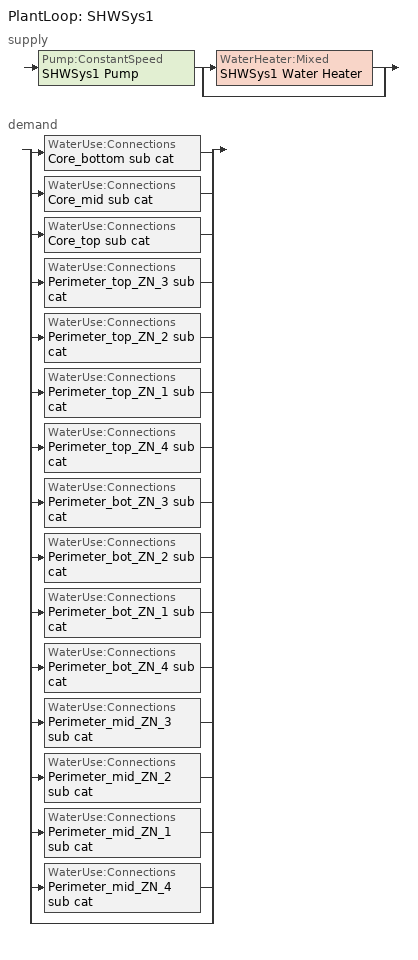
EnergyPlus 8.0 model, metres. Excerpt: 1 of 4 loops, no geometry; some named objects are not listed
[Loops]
PlantLoop 'SHWSys1'
 supply: Pump:ConstantSpeed 'SHWSys1 Pump' > split
  | WaterHeater:Mixed 'SHWSys1 Water Heater'
  | bypass
 demand: split
  | WaterUse:Connections 'Core_bottom sub cat'
  | WaterUse:Connections 'Core_mid sub cat'
  | WaterUse:Connections 'Core_top sub cat'
  | WaterUse:Connections 'Perimeter_top_ZN_3 sub cat'
  | WaterUse:Connections 'Perimeter_top_ZN_2 sub cat'
  | WaterUse:Connections 'Perimeter_top_ZN_1 sub cat'
  | WaterUse:Connections 'Perimeter_top_ZN_4 sub cat'
  | WaterUse:Connections 'Perimeter_bot_ZN_3 sub cat'
  | WaterUse:Connections 'Perimeter_bot_ZN_2 sub cat'
  | WaterUse:Connections 'Perimeter_bot_ZN_1 sub cat'
  | WaterUse:Connections 'Perimeter_bot_ZN_4 sub cat'
  | WaterUse:Connections 'Perimeter_mid_ZN_3 sub cat'
  | WaterUse:Connections 'Perimeter_mid_ZN_2 sub cat'
  | WaterUse:Connections 'Perimeter_mid_ZN_1 sub cat'
  | WaterUse:Connections 'Perimeter_mid_ZN_4 sub cat'
  | bypass
[Sizing:Plant]
SHWSys1: Loop Type=Heating; Design Loop Exit Temperature {C} !- this is changed from 48.9 to 60 to fix the warning message.=60; Loop Design Temperature Difference {deltaC}=5
[PlantLoop]
SHWSys1: Fluid Type=WATER; Plant Equipment Operation Scheme=SHWSys1 Loop Operation Scheme List; Maximum Loop Temperature {C} !- this is changed from 48.9 to 60 to fix the warning message.=60; Minimum Loop Temperature {C}=10; Maximum Loop Flow Rate {m3/s}=AUTOSIZE; Minimum Loop Flow Rate {m3/s}=0; Plant Loop Volume {m3}=AUTOSIZE; Load Distribution Scheme=Optimal
[PlantEquipmentOperationSchemes]
SHWSys1 Loop Operation Scheme List: Control Scheme 1=SHWSys1 Operation Scheme; Control Scheme 1 Schedule=PlantOnSched
[PlantEquipmentOperation:HeatingLoad]
SHWSys1 Operation Scheme: Load Range 1 Lower Limit {W}=0; Load Range 1 Upper Limit {W}=1000000000000000; Range 1 Equipment List=SHWSys1 Equipment List
[PlantEquipmentList]
SHWSys1 Equipment List: SHWSys1 Water Heater
[SetpointManager:Scheduled]
SHWSys1 Loop Setpoint Manager: Control Variable=Temperature; Schedule=SHWSys1-Loop-Temp-Schedule; Setpoint Node or NodeList=SHWSys1 Supply Outlet Node
[WaterHeater:Mixed]
SHWSys1 Water Heater: Tank Volume {m3}=0.378541; Setpoint Temperature Schedule=SHWSys1 Water Heater Setpoint Temperature Schedule; Deadband Temperature Difference {deltaC}=2; Maximum Temperature Limit {C}=82.2222; Heater Control Type=Cycle; Heater Maximum Capacity {W}=29307.11; Heater Fuel Type=NATURALGAS; Heater Thermal Efficiency=0.80804; Off Cycle Parasitic Fuel Consumption Rate {W} (SWH Enhancement) August 31, 2012 Specify pipe loss for both Off and On cycle parasitic=2003.43; Off Cycle Parasitic Fuel Type=NATURALGAS; Off Cycle Parasitic Heat Fraction to Tank=0.8; On Cycle Parasitic Fuel Consumption Rate {W} (SWH Enhancement) July 26, 2012 Changed from blank to 4091 btu/h (1199 W) to model pipe losses=2003.43; On Cycle Parasitic Fuel Type=NATURALGAS; Ambient Temperature Indicator=zone; Ambient Temperature Zone=CORE_BOTTOM; Off Cycle Loss Coefficient to Ambient Temperature {W/K}=7.56156; On Cycle Loss Coefficient to Ambient Temperature {W/K}=7.56156; Use Side Effectiveness=1; Source Side Effectiveness=1; Use Side Design Flow Rate {m3/s}=AUTOSIZE; Source Side Design Flow Rate {m3/s}=AUTOSIZE; Indirect Water Heating Recovery Time {hr}=1.5
[Pump:ConstantSpeed]
SHWSys1 Pump: Rated Flow Rate {m3/s}=autosize; Rated Pump Head {Pa}=29891; Rated Power Consumption {W}=AUTOSIZE; Motor Efficiency=0.3; Fraction of Motor Inefficiencies to Fluid Stream=0; Pump Control Type=Intermittent
[WaterUse:Equipment] Peak Flow Rate {m3/s}=3.57511e-06; Flow Rate Fraction Schedule=BLDG_SWH_SCH
Name | Target Temperature Schedule | Hot Water Supply Temperature Schedule | Zone | Sensible Fraction Schedule | Latent Fraction Schedule
Core_bottom sub cat | Core_bottom sub cat Temp Sched | Core_bottom sub catHot Supply Temp Sched | Core_bottom | Core_bottom sub cat Sensible fract sched | Core_bottom sub cat Latent fract sched
Core_mid sub cat | Core_mid sub cat Temp Sched | Core_mid sub catHot Supply Temp Sched | Core_mid | Core_mid sub cat Sensible fract sched | Core_mid sub cat Latent fract sched
Core_top sub cat | Core_top sub cat Temp Sched | Core_top sub catHot Supply Temp Sched | Core_top | Core_top sub cat Sensible fract sched | Core_top sub cat Latent fract sched
Perimeter_top_ZN_3 sub cat | Perimeter_top_ZN_3 sub cat Temp Sched | Perimeter_top_ZN_3 sub catHot Supply Temp Sched | Perimeter_top_ZN_3 | Perimeter_top_ZN_3 sub cat Sensible fract sched | Perimeter_top_ZN_3 sub cat Latent fract sched
Perimeter_top_ZN_2 sub cat | Perimeter_top_ZN_2 sub cat Temp Sched | Perimeter_top_ZN_2 sub catHot Supply Temp Sched | Perimeter_top_ZN_2 | Perimeter_top_ZN_2 sub cat Sensible fract sched | Perimeter_top_ZN_2 sub cat Latent fract sched
Perimeter_top_ZN_1 sub cat | Perimeter_top_ZN_1 sub cat Temp Sched | Perimeter_top_ZN_1 sub catHot Supply Temp Sched | Perimeter_top_ZN_1 | Perimeter_top_ZN_1 sub cat Sensible fract sched | Perimeter_top_ZN_1 sub cat Latent fract sched
Perimeter_top_ZN_4 sub cat | Perimeter_top_ZN_4 sub cat Temp Sched | Perimeter_top_ZN_4 sub catHot Supply Temp Sched | Perimeter_top_ZN_4 | Perimeter_top_ZN_4 sub cat Sensible fract sched | Perimeter_top_ZN_4 sub cat Latent fract sched
Perimeter_bot_ZN_3 sub cat | Perimeter_bot_ZN_3 sub cat Temp Sched | Perimeter_bot_ZN_3 sub catHot Supply Temp Sched | Perimeter_bot_ZN_3 | Perimeter_bot_ZN_3 sub cat Sensible fract sched | Perimeter_bot_ZN_3 sub cat Latent fract sched
Perimeter_bot_ZN_2 sub cat | Perimeter_bot_ZN_2 sub cat Temp Sched | Perimeter_bot_ZN_2 sub catHot Supply Temp Sched | Perimeter_bot_ZN_2 | Perimeter_bot_ZN_2 sub cat Sensible fract sched | Perimeter_bot_ZN_2 sub cat Latent fract sched
Perimeter_bot_ZN_1 sub cat | Perimeter_bot_ZN_1 sub cat Temp Sched | Perimeter_bot_ZN_1 sub catHot Supply Temp Sched | Perimeter_bot_ZN_1 | Perimeter_bot_ZN_1 sub cat Sensible fract sched | Perimeter_bot_ZN_1 sub cat Latent fract sched
Perimeter_bot_ZN_4 sub cat | Perimeter_bot_ZN_4 sub cat Temp Sched | Perimeter_bot_ZN_4 sub catHot Supply Temp Sched | Perimeter_bot_ZN_4 | Perimeter_bot_ZN_4 sub cat Sensible fract sched | Perimeter_bot_ZN_4 sub cat Latent fract sched
Perimeter_mid_ZN_3 sub cat | Perimeter_mid_ZN_3 sub cat Temp Sched | Perimeter_mid_ZN_3 sub catHot Supply Temp Sched | Perimeter_mid_ZN_3 | Perimeter_mid_ZN_3 sub cat Sensible fract sched | Perimeter_mid_ZN_3 sub cat Latent fract sched
Perimeter_mid_ZN_2 sub cat | Perimeter_mid_ZN_2 sub cat Temp Sched | Perimeter_mid_ZN_2 sub catHot Supply Temp Sched | Perimeter_mid_ZN_2 | Perimeter_mid_ZN_2 sub cat Sensible fract sched | Perimeter_mid_ZN_2 sub cat Latent fract sched
Perimeter_mid_ZN_1 sub cat | Perimeter_mid_ZN_1 sub cat Temp Sched | Perimeter_mid_ZN_1 sub catHot Supply Temp Sched | Perimeter_mid_ZN_1 | Perimeter_mid_ZN_1 sub cat Sensible fract sched | Perimeter_mid_ZN_1 sub cat Latent fract sched
Perimeter_mid_ZN_4 sub cat | Perimeter_mid_ZN_4 sub cat Temp Sched | Perimeter_mid_ZN_4 sub catHot Supply Temp Sched | Perimeter_mid_ZN_4 | Perimeter_mid_ZN_4 sub cat Sensible fract sched | Perimeter_mid_ZN_4 sub cat Latent fract sched
[WaterUse:Connections]
Name | Water Use Equipment 1
Core_bottom sub cat | Core_bottom sub cat
Core_mid sub cat | Core_mid sub cat
Core_top sub cat | Core_top sub cat
Perimeter_top_ZN_3 sub cat | Perimeter_top_ZN_3 sub cat
Perimeter_top_ZN_2 sub cat | Perimeter_top_ZN_2 sub cat
Perimeter_top_ZN_1 sub cat | Perimeter_top_ZN_1 sub cat
Perimeter_top_ZN_4 sub cat | Perimeter_top_ZN_4 sub cat
Perimeter_bot_ZN_3 sub cat | Perimeter_bot_ZN_3 sub cat
Perimeter_bot_ZN_2 sub cat | Perimeter_bot_ZN_2 sub cat
Perimeter_bot_ZN_1 sub cat | Perimeter_bot_ZN_1 sub cat
Perimeter_bot_ZN_4 sub cat | Perimeter_bot_ZN_4 sub cat
Perimeter_mid_ZN_3 sub cat | Perimeter_mid_ZN_3 sub cat
Perimeter_mid_ZN_2 sub cat | Perimeter_mid_ZN_2 sub cat
Perimeter_mid_ZN_1 sub cat | Perimeter_mid_ZN_1 sub cat
Perimeter_mid_ZN_4 sub cat | Perimeter_mid_ZN_4 sub cat
[Schedule:Compact]
BLDG_SWH_SCH: Through: 12/31, For: Weekdays SummerDesignDay, Until: 05:00, 0, Until: 06:00, 0, Until: 07:00, 0.07, Until: 08:00, 0.19, Until: 09:00, 0.35, Until: 10:00, 0.38, Until: 11:00, 0.39, Until: 12:00, 0.47, Until: 13:00, 0.57, Until: 14:00, 0.54, Until: 15:00, 0.34, Until: 16:00, 0.33, Until: 17:00, 0.44, Until: 18:00, 0.26, Until: 19:00, 0.21, Until: 20:00, 0.15, Until: 21:00, 0.17, Until: 22:00, 0.08, Until: 24:00, 0.05, For: Saturday WinterDesignDay, Until: 05:00, 0, Until: 06:00, 0, Until: 07:00, 0.07, Until: 08:00, 0.11, Until: 09:00, 0.15, Until: 10:00, 0.21, Until: 11:00, 0.19, Until: 12:00, 0.23, Until: 13:00, 0.2, Until: 14:00, 0.19, Until: 15:00, 0.15, Until: 16:00, 0.13, Until: 17:00, 0.14, Until: 19:00, 0.07, Until: 22:00, 0, Until: 24:00, 0, For:Sunday Holidays AllOtherDays, Until: 05:00, 0, Until: 06:00, 0, Until: 11:00, 0.04, Until: 13:00, 0.06, Until: 14:00, 0.09, Until: 15:00, 0.06, Until: 18:00, 0.04, Until: 22:00, 0, Until: 24:00, 0
PlantOnSched: Through: 12/31, For: AllDays, Until: 24:00, 1
Core_bottom sub cat Latent fract sched; Core_mid sub cat Latent fract sched; Core_top sub cat Latent fract sched; Perimeter_top_ZN_3 sub cat Latent fract sched; Perimeter_top_ZN_2 sub cat Latent fract sched; Perimeter_top_ZN_1 sub cat Latent fract sched; Perimeter_top_ZN_4 sub cat Latent fract sched; Perimeter_bot_ZN_3 sub cat Latent fract sched; Perimeter_bot_ZN_2 sub cat Latent fract sched; Perimeter_bot_ZN_1 sub cat Latent fract sched; Perimeter_bot_ZN_4 sub cat Latent fract sched; Perimeter_mid_ZN_3 sub cat Latent fract sched; Perimeter_mid_ZN_2 sub cat Latent fract sched; Perimeter_mid_ZN_1 sub cat Latent fract sched; Perimeter_mid_ZN_4 sub cat Latent fract sched: Through: 12/31, For: AllDays, Until: 24:00, 0.05
Core_bottom sub cat Sensible fract sched; Core_mid sub cat Sensible fract sched; Core_top sub cat Sensible fract sched; Perimeter_top_ZN_3 sub cat Sensible fract sched; Perimeter_top_ZN_2 sub cat Sensible fract sched; Perimeter_top_ZN_1 sub cat Sensible fract sched; Perimeter_top_ZN_4 sub cat Sensible fract sched; Perimeter_bot_ZN_3 sub cat Sensible fract sched; Perimeter_bot_ZN_2 sub cat Sensible fract sched; Perimeter_bot_ZN_1 sub cat Sensible fract sched; Perimeter_bot_ZN_4 sub cat Sensible fract sched; Perimeter_mid_ZN_3 sub cat Sensible fract sched; Perimeter_mid_ZN_2 sub cat Sensible fract sched; Perimeter_mid_ZN_1 sub cat Sensible fract sched; Perimeter_mid_ZN_4 sub cat Sensible fract sched: Through: 12/31, For: AllDays, Until: 24:00, 0.2
Core_bottom sub cat Temp Sched; Core_mid sub cat Temp Sched; Core_top sub cat Temp Sched; Perimeter_top_ZN_3 sub cat Temp Sched; Perimeter_top_ZN_2 sub cat Temp Sched; Perimeter_top_ZN_1 sub cat Temp Sched; Perimeter_top_ZN_4 sub cat Temp Sched; Perimeter_bot_ZN_3 sub cat Temp Sched; Perimeter_bot_ZN_2 sub cat Temp Sched; Perimeter_bot_ZN_1 sub cat Temp Sched; Perimeter_bot_ZN_4 sub cat Temp Sched; Perimeter_mid_ZN_3 sub cat Temp Sched; Perimeter_mid_ZN_2 sub cat Temp Sched; Perimeter_mid_ZN_1 sub cat Temp Sched; Perimeter_mid_ZN_4 sub cat Temp Sched; SHWSys1-Loop-Temp-Schedule; SHWSys1 Water Heater Setpoint Temperature Schedule: Through: 12/31, For: AllDays, Until: 24:00, 60
Core_bottom sub catHot Supply Temp Sched; Core_mid sub catHot Supply Temp Sched; Core_top sub catHot Supply Temp Sched; Perimeter_top_ZN_3 sub catHot Supply Temp Sched; Perimeter_top_ZN_2 sub catHot Supply Temp Sched; Perimeter_top_ZN_1 sub catHot Supply Temp Sched; Perimeter_top_ZN_4 sub catHot Supply Temp Sched; Perimeter_bot_ZN_3 sub catHot Supply Temp Sched; Perimeter_bot_ZN_2 sub catHot Supply Temp Sched; Perimeter_bot_ZN_1 sub catHot Supply Temp Sched; Perimeter_bot_ZN_4 sub catHot Supply Temp Sched; Perimeter_mid_ZN_3 sub catHot Supply Temp Sched; Perimeter_mid_ZN_2 sub catHot Supply Temp Sched; Perimeter_mid_ZN_1 sub catHot Supply Temp Sched; Perimeter_mid_ZN_4 sub catHot Supply Temp Sched: Through: 12/31, For: AllDays, Until: 24:00, 55
